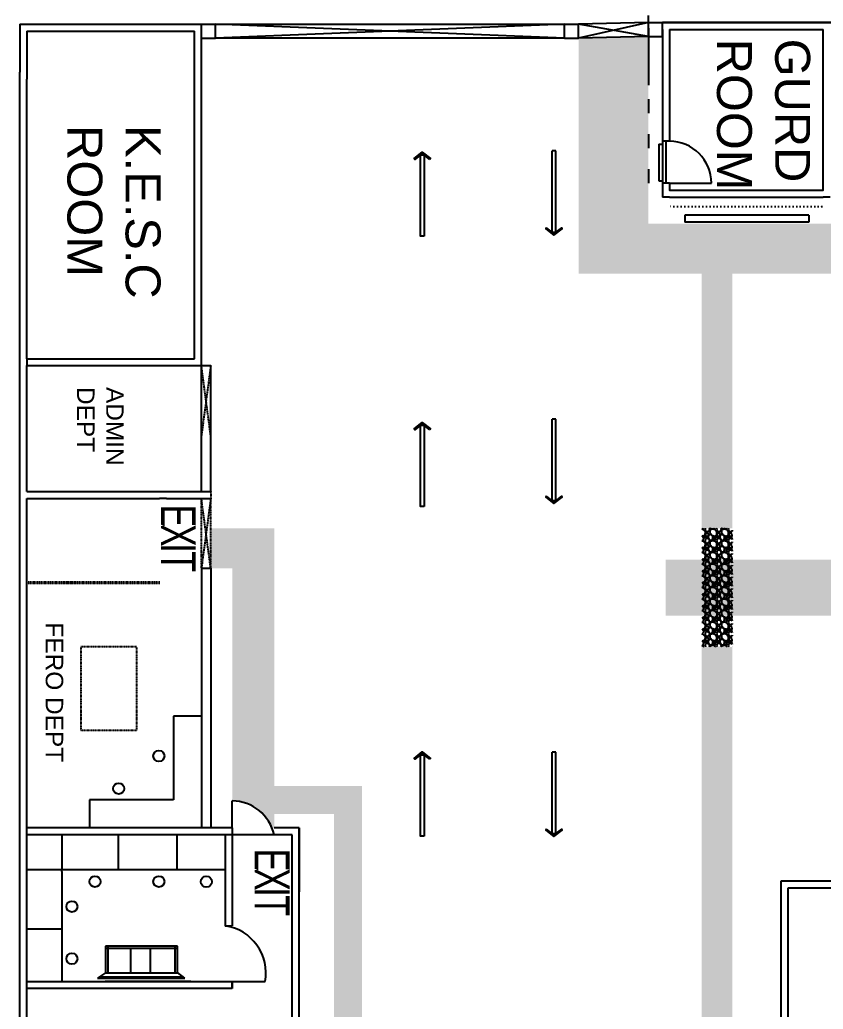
# Model space of a CAD drawing. Header units: inches. Extents: x 8624 to 20537, y 780 to 7738.
# Drawn here: x 8624 to 9314, y 6308 to 7158 of the extents above; entities that cross this region are included whole.
import ezdxf

# ---------------------------------------------------------------- set-up
doc = ezdxf.new("R2010")
doc.units = ezdxf.units.IN
doc.header["$MEASUREMENT"] = 0
for name, pattern in [('ACAD_ISO03W100', [30, 12, -18]), ('ACAD_ISO07W100', [3, 0, -3]), ('HIDDEN2', [0.1875, 0.125, -0.0625])]:
    doc.linetypes.add(name, pattern=pattern)
doc.styles.get("Standard").update_dxf_attribs({"font": 'arial.ttf'})
pattern_1 = [(138.012787504, (7853.921199947056, 5653.37416269248), (-90.00000000000001, 80.00000000000064), [1.34536, -133.190880470737]), (94.96974072799995, (7852.921199947056, 5654.27416269248), (10.00000000000033, -119.9999999999997), [2.308679999999999, -228.5592476122999]), (42.51044707799997, (7852.721199947056, 5656.574162692479), (-109.9999999999987, -100.0000000000012), [1.62788, -161.1603259609969]), (177.273689006, (7850.221199947056, 5660.474162692479), (200.0000000000002, -10.00000000000028), [2.102379999999997, -208.1355804162898]), (202.833654178, (7848.121199947056, 5660.574162692479), (120.0000000000003, 49.99999999999986), [2.061549999999999, -204.0937312808829]), (267.2736890059999, (7846.221199947056, 5659.77416269248), (10.00000000000029, 200.0000000000002), [2.102379999999998, -208.1355804162899]), (307.6942404667, (7846.121199947056, 5657.67416269248), (-99.9999999999997, 130), [2.78029, -275.24848548916]), (342.2553283749, (7847.821199947056, 5655.474162692479), (220, -70.00000000000031), [2.624879999999998, -259.8632149681337]), (31.42956561499999, (7850.321199947056, 5654.67416269248), (129.9999999999999, 80.00000000000017), [2.1095, -208.84073109729]), (85.23635830900004, (7852.121199947056, 5655.77416269248), (-10.0000000000004, -109.9999999999998), [2.40832, -118.007625787923]), (132.3974377979999, (7852.321199947056, 5658.17416269248), (-109.9999999999997, 119.9999999999996), [3.11448, -308.333750047949]), (48.81407483399999, (7850.121199947056, 5650.574162692479), (60.00000000000001, 70.00000000000031), [1.063009999999999, -105.238448127347]), (81.46923438999998, (7850.821199947056, 5651.37416269248), (-19.99999999999998, -130), [2.02237, -200.21511416157]), (135, (7851.121199947056, 5653.37416269248), (-9.999999999999329, 2.947193223346063e-15), [1.41421, -12.727925623731]), (113.198590514, (7852.321199947056, 5654.074162692479), (19.99999999999974, -49.9999999999999), [0.7615799999999998, -75.39615105863898]), (201.801409486, (7852.021199947057, 5654.77416269248), (30.00000000000103, 9.999999999996835), [1.07703, -52.774618071345]), (300.9637565321, (7851.021199947057, 5654.37416269248), (19.99999999999979, -30.00000000000053), [1.74929, -56.56022894845299]), (71.56505117700002, (7851.921199947056, 5652.87416269248), (-9.99999999999977, -20.00000000000011), [1.264909999999999, -30.35786660168398]), (286.389540334, (7852.021199947057, 5660.574162692479), (30.00000000000042, -99.99999999999966), [1.771999999999999, -175.4284514666939]), (340.3461759418999, (7852.521199947057, 5658.87416269248), (-110.0000000000339, 40.00000000001223), [1.48661, -147.17407747319]), (203.1985905139999, (7853.921199947056, 5652.87416269248), (49.99999999999992, 19.99999999999969), [1.52315, -74.634581058639]), (253.610459666, (7852.521199947057, 5652.27416269248), (30.00000000000045, 99.99999999999966), [1.771999999999999, -175.4284514666898]), (249.44395478, (7845.821199947056, 5660.574162692479), (20.00000000000026, 50.00000000000036), [1.708799999999999, -83.73123745317494]), (204.775140569, (7845.221199947056, 5658.974162692479), (110, 50.00000000000004), [1.43178, -141.74643063276]), (336.8014094864, (7843.921199947056, 5652.77416269248), (49.99999999999969, -19.99999999999982), [1.52315, -74.634581058639]), (287.3540246362999, (7845.321199947056, 5652.17416269248), (-39.99999999999961, 129.9999999999998), [1.67631, -165.9542361424]), (339.4439547804, (7843.921199947056, 5657.67416269248), (-49.99999999999954, 20.00000000000008), [0.8543999999999994, -84.58563745317491]), (11.30993247399996, (7843.921199947056, 5653.37416269248), (40.00000000000013, 9.99999999999963), [0.5098999999999999, -50.480295135928]), (75.96375653200002, (7844.421199947056, 5653.474162692479), (-10.00000000000002, -29.99999999999958), [2.06155, -39.169506256177]), (96.00900595699991, (7844.921199947056, 5655.474162692479), (9.999999999999813, -100.0000000000005), [1.9105, -189.139231745428]), (213.690067526, (7850.121199947056, 5654.37416269248), (19.99999999999986, 9.999999999999869), [1.442219999999999, -34.61329275463996]), (263.1572265869999, (7848.921199947056, 5653.574162692479), (-20.00000000000056, -170.0000000000001), [2.51794, -249.275626240283]), (330.9453959008999, (7848.621199947056, 5651.074162692479), (-69.99999999999976, 39.99999999999977), [1.02956, -101.92674140987]), (360, (7849.521199947057, 5650.574162692479), (10, 9.999999999999996), [0.6, -9.399999999999999]), (30.25643716399998, (7845.221199947056, 5655.67416269248), (-70.0000000000001, -40.00000000000007), [1.38924, -137.535199894498]), (318.0127875042, (7846.421199947056, 5656.37416269248), (89.99999999999973, -80.00000000000001), [2.69072, -131.845520470737]), (270, (7848.421199947056, 5654.574162692479), (9.999999999999998, -10), [2.6, -7.4]), (235.304846469, (7848.421199947056, 5651.974162692479), (-69.99999999999827, -100.0000000000014), [1.581139999999999, -156.5327430084198]), (164.054604099, (7847.521199947057, 5650.67416269248), (-40.00000000000004, 10.00000000000038), [1.45602, -71.345078892805]), (117.645975364, (7846.121199947056, 5651.074162692479), (-100.0000000000005, 189.9999999999995), [2.370649999999999, -234.6947418225939]), (85.42607873999998, (7845.021199947057, 5653.17416269248), (10.00000000000004, 129.9999999999995), [2.507989999999999, -248.2907340796889])]

msp = doc.modelspace()

# ---------------------------------------------------------------- hatches: boundary and pattern name
h = msp.add_hatch()
h.set_pattern_fill('GRAVEL', color=4, scale=10, angle=-90.00000000000001)
h.set_pattern_definition(pattern_1)
h.paths.add_polyline_path([(9209.281847044615, 6940.074162692479), (9209.281847044615, 6721.459532345283), (9235.534243011462, 6721.459532345283), (9235.534243011462, 6940.074162692479), (9399.487412523747, 6940.074162692479), (9950.108220559941, 6940.074162692479), (9950.108220559941, 6983.074162692479), (9333.841028453011, 6983.074162692479), (9173.921199947057, 6983.074162692479), (9163.534243011462, 6983.074162692479), (9163.534243011462, 7143.822526765067), (9103.534243011462, 7142.420598307721), (9103.534243011462, 6957.577415859618), (9103.534243011462, 6940.074162692479), (9140.421199947057, 6940.074162692479)])
h = msp.add_hatch()
h.set_pattern_fill('GRAVEL', color=4, scale=10, angle=-90.00000000000001)
h.set_pattern_definition(pattern_1)
edge = h.paths.add_edge_path()
edge.add_line((8842.034243011462, 6721.459532345283), (8787.534243011465, 6721.459532345283))
edge.add_line((8787.534243011465, 6721.459532345283), (8787.534243011465, 6687.057603887935))
edge.add_line((8787.534243011465, 6687.057603887935), (8806.034243011462, 6687.057603887935))
edge.add_line((8806.034243011462, 6687.057603887935), (8806.034243011462, 6487.285587712609))
edge.add_arc((8805.43314494532, 6449.760691839259), 37.5297099534608, 22.39248914382688, 89.08227761467401, ccw=False)
edge.add_line((8840.132963893886, 6464.057603887935), (8842.034243011462, 6464.057603887935))
edge.add_line((8842.034243011462, 6464.057603887935), (8842.034243011462, 6476.057603887935))
edge.add_line((8842.034243011462, 6476.057603887935), (8893.534243011462, 6476.057603887935))
edge.add_line((8893.534243011462, 6476.057603887935), (8893.534243011462, 5855.641579583042))
edge.add_line((8893.534243011462, 5855.641579583042), (8868.534243011462, 5855.641579583042))
edge.add_line((8868.534243011462, 5855.641579583042), (8868.534243011462, 5772.624373153691))
edge.add_line((8868.534243011462, 5772.624373153691), (8893.534243011462, 5772.624373153691))
edge.add_line((8893.534243011462, 5772.624373153691), (8893.534243011462, 5466.057603887935))
edge.add_line((8893.534243011462, 5466.057603887935), (8866.421199947057, 5466.057603887935))
edge.add_line((8866.421199947057, 5466.057603887935), (8866.421199947057, 5382.057603887935))
edge.add_line((8866.421199947057, 5382.057603887935), (8893.534243011462, 5382.057603887935))
edge.add_line((8893.534243011462, 5382.057603887935), (8893.534243011462, 5223.057603887935))
edge.add_line((8893.534243011462, 5223.057603887935), (8868.421199947057, 5223.057603887935))
edge.add_line((8868.421199947057, 5223.057603887935), (8868.421199947057, 5175.057603887935))
edge.add_line((8868.421199947057, 5175.057603887935), (8914.147980951675, 5175.057603887935))
edge.add_line((8914.147980951675, 5175.057603887935), (8927.579471422849, 5143.781784602454))
edge.add_line((8927.579471422847, 5143.781784602455), (8891.78454514266, 5093.535223818095))
edge.add_line((8891.784545142662, 5093.535223818095), (8925.274882657197, 5060.044886303559))
edge.add_line((8925.274882657195, 5060.044886303558), (8965.114380798237, 5117.310309437747))
edge.add_line((8965.114380798237, 5117.310309437747), (9154.111145900808, 4984.020439903569))
edge.add_line((9154.111145900808, 4984.020439903568), (9154.111145900808, 4262.542885262174))
edge.add_line((9154.111145900808, 4262.542885262175), (9114.421199947055, 4262.542885262175))
edge.add_line((9114.421199947057, 4262.542885262175), (9114.421199947057, 4238.542885262175))
edge.add_line((9114.421199947057, 4238.542885262175), (9154.11114590081, 4238.542885262175))
edge.add_line((9154.111145900808, 4238.542885262175), (9154.111145900808, 4215.574162692481))
edge.add_line((9154.11114590081, 4215.574162692481), (9178.11114590081, 4215.574162692481))
edge.add_line((9178.11114590081, 4215.574162692479), (9178.111145900808, 4996.462616370778))
edge.add_line((9178.111145900808, 4996.462616370778), (8941.5047401565, 5163.329160015024))
edge.add_line((8941.504740156503, 5163.329160015024), (8917.534243011463, 5223.057603887935))
edge.add_line((8917.534243011462, 5223.057603887935), (8917.534243011462, 6500.074162692479))
edge.add_line((8917.534243011462, 6500.074162692479), (8893.534243011462, 6500.074162692479))
edge.add_line((8893.534243011462, 6500.074162692479), (8893.534243011462, 6500.057603887935))
edge.add_line((8893.534243011462, 6500.057603887935), (8842.034243011462, 6500.057603887935))
edge.add_line((8842.034243011462, 6500.057603887935), (8842.034243011462, 6721.459532345282))
h = msp.add_hatch()
h.set_pattern_fill('GRAVEL', color=4, scale=10, angle=-90.00000000000001)
h.set_pattern_definition(pattern_1)
h.paths.add_polyline_path([(9235.534243011462, 6619.459532345283), (9235.534243011462, 6721.459532345283), (9209.281847044615, 6721.459532345283), (9209.281847044615, 6619.459532345283)])
h = msp.add_hatch()
h.set_pattern_fill('GRAVEL', color=4, scale=10, angle=-90.00000000000001)
h.set_pattern_definition([(138.012787504, (7853.921199947057, 11021.75953234528), (-90.00000000000001, 80.00000000000064), [1.34536, -133.190880470737]), (94.96974072799995, (7852.921199947057, 11022.65953234528), (10.00000000000033, -119.9999999999997), [2.308679999999999, -228.5592476122999]), (42.51044707799997, (7852.721199947057, 11024.95953234528), (-109.9999999999987, -100.0000000000012), [1.62788, -161.1603259609969]), (177.273689006, (7850.221199947057, 11028.85953234528), (200.0000000000002, -10.00000000000028), [2.102379999999998, -208.1355804162899]), (202.833654178, (7848.121199947057, 11028.95953234528), (120.0000000000003, 49.99999999999986), [2.061549999999999, -204.093731280883]), (267.2736890059999, (7846.221199947057, 11028.15953234528), (10.00000000000029, 200.0000000000002), [2.102379999999999, -208.1355804162899]), (307.6942404667, (7846.121199947057, 11026.05953234528), (-99.9999999999997, 130), [2.78029, -275.24848548916]), (342.2553283749, (7847.821199947057, 11023.85953234528), (220, -70.00000000000031), [2.624879999999999, -259.8632149681338]), (31.42956561499999, (7850.321199947057, 11023.05953234528), (129.9999999999999, 80.00000000000017), [2.1095, -208.84073109729]), (85.23635830900004, (7852.121199947057, 11024.15953234528), (-10.0000000000004, -109.9999999999998), [2.40832, -118.007625787923]), (132.3974377979999, (7852.321199947057, 11026.55953234528), (-109.9999999999997, 119.9999999999996), [3.11448, -308.333750047949]), (48.81407483399999, (7850.121199947057, 11018.95953234528), (60.00000000000001, 70.00000000000031), [1.06301, -105.238448127347]), (81.46923438999998, (7850.821199947057, 11019.75953234528), (-19.99999999999998, -130), [2.02237, -200.21511416157]), (135, (7851.121199947057, 11021.75953234528), (-9.999999999999329, 2.947193223346063e-15), [1.41421, -12.727925623731]), (113.198590514, (7852.321199947057, 11022.45953234528), (19.99999999999974, -49.9999999999999), [0.7615799999999998, -75.39615105863898]), (201.801409486, (7852.021199947058, 11023.15953234528), (30.00000000000103, 9.999999999996835), [1.07703, -52.774618071345]), (300.9637565321, (7851.021199947058, 11022.75953234528), (19.99999999999979, -30.00000000000053), [1.74929, -56.56022894845299]), (71.56505117700002, (7851.921199947057, 11021.25953234528), (-9.99999999999977, -20.00000000000011), [1.26491, -30.35786660168399]), (286.389540334, (7852.021199947058, 11028.95953234528), (30.00000000000042, -99.99999999999966), [1.771999999999999, -175.4284514666939]), (340.3461759418999, (7852.521199947058, 11027.25953234528), (-110.0000000000339, 40.00000000001223), [1.48661, -147.17407747319]), (203.1985905139999, (7853.921199947057, 11021.25953234528), (49.99999999999992, 19.99999999999969), [1.52315, -74.634581058639]), (253.610459666, (7852.521199947058, 11020.65953234528), (30.00000000000045, 99.99999999999966), [1.771999999999999, -175.4284514666899]), (249.44395478, (7845.821199947057, 11028.95953234528), (20.00000000000026, 50.00000000000036), [1.708799999999999, -83.73123745317496]), (204.775140569, (7845.221199947057, 11027.35953234528), (110, 50.00000000000004), [1.43178, -141.74643063276]), (336.8014094864, (7843.921199947057, 11021.15953234528), (49.99999999999969, -19.99999999999982), [1.52315, -74.634581058639]), (287.3540246362999, (7845.321199947057, 11020.55953234528), (-39.99999999999961, 129.9999999999998), [1.67631, -165.9542361424]), (339.4439547804, (7843.921199947057, 11026.05953234528), (-49.99999999999954, 20.00000000000008), [0.8543999999999995, -84.58563745317493]), (11.30993247399996, (7843.921199947057, 11021.75953234528), (40.00000000000013, 9.99999999999963), [0.5098999999999999, -50.480295135928]), (75.96375653200002, (7844.421199947057, 11021.85953234528), (-10.00000000000002, -29.99999999999958), [2.06155, -39.169506256177]), (96.00900595699991, (7844.921199947057, 11023.85953234528), (9.999999999999813, -100.0000000000005), [1.9105, -189.139231745428]), (213.690067526, (7850.121199947057, 11022.75953234528), (19.99999999999986, 9.999999999999869), [1.442219999999999, -34.61329275463997]), (263.1572265869999, (7848.921199947057, 11021.95953234528), (-20.00000000000056, -170.0000000000001), [2.51794, -249.275626240283]), (330.9453959008999, (7848.621199947057, 11019.45953234528), (-69.99999999999976, 39.99999999999977), [1.02956, -101.92674140987]), (360, (7849.521199947058, 11018.95953234528), (10, 9.999999999999996), [0.6, -9.399999999999999]), (30.25643716399998, (7845.221199947057, 11024.05953234528), (-70.0000000000001, -40.00000000000007), [1.38924, -137.535199894498]), (318.0127875042, (7846.421199947057, 11024.75953234528), (89.99999999999973, -80.00000000000001), [2.69072, -131.845520470737]), (270, (7848.421199947057, 11022.95953234528), (9.999999999999998, -10), [2.6, -7.4]), (235.304846469, (7848.421199947057, 11020.35953234528), (-69.99999999999827, -100.0000000000014), [1.581139999999999, -156.5327430084199]), (164.054604099, (7847.521199947058, 11019.05953234528), (-40.00000000000004, 10.00000000000038), [1.45602, -71.345078892805]), (117.645975364, (7846.121199947057, 11019.45953234528), (-100.0000000000005, 189.9999999999995), [2.370649999999999, -234.6947418225939]), (85.42607873999998, (7845.021199947058, 11021.55953234528), (10.00000000000004, 129.9999999999995), [2.507989999999999, -248.2907340796889])])
h.paths.add_polyline_path([(9404.119665130525, 6646.459532345283), (9404.119665130525, 6694.459532345283), (9178.421199947057, 6694.459532345283), (9178.421199947057, 6646.459532345283)])
h = msp.add_hatch()
h.set_pattern_fill('GRAVEL', color=4, scale=10, angle=-90.00000000000001)
h.set_pattern_definition(pattern_1)
h.paths.add_polyline_path([(9235.534243011462, 5908.459532345283), (9235.534243011462, 6598.459532345283), (9235.534243011462, 6619.459532345283), (9209.281847044615, 6619.459532345283), (9209.281847044615, 5908.459532345283)])

# ---------------------------------------------------------------- linework, layer by layer
at = {"color": 2, "linetype": 'ACAD_ISO03W100'}
msp.add_line((8779.534243011463, 7107.057603887935), (8779.534243011463, 7678.534825543024), dxfattribs=at)
at = {"color": 1}
for p, q in [((9163.534243011462, 7155.822526765067), (9103.534243011462, 7154.420598307719)), ((9163.534243011458, 7155.822526765067), (9103.534243011458, 7142.420598307721)), ((9091.534243011462, 7154.420598307719), (8791.534243011463, 7142.420598307721)), ((9091.534243011462, 7142.420598307721), (8791.534243011463, 7154.420598307719)), ((8791.534243011463, 7154.420598307719), (9091.534243011462, 7154.420598307719)), ((9163.534243011458, 7143.822526765067), (9103.534243011462, 7154.420598307719)), ((9091.534243011462, 7142.420598307721), (8791.534243011463, 7142.420598307721)), ((9163.534243011458, 7143.822526765067), (9103.534243011462, 7142.420598307721)), ((9181.534243011462, 7017.822526765067), (9217.534243011462, 7017.822526765067)), ((8806.034243011462, 6464.057603887935), (8806.034243011462, 6487.285587712609)), ((8842.034243011465, 6458.057603887924), (8806.034243011462, 6458.057603887935)), ((8806.034243011462, 6332.057603887935), (8834.346532151318, 6332.057603887935))]:
    msp.add_line(p, q, dxfattribs=at)
for p, q in [((9163.534243011458, 7149.822526765069), (9163.534243011462, 7161.822526765067)), ((9163.534243011462, 7155.822526765067), (9175.534243011462, 7155.822526765067)), ((9163.534243011462, 7143.822526765067), (9163.534243011462, 7155.822526765067)), ((10573.53424301146, 7155.822526765066), (9175.534243011462, 7155.822526765067)), ((9175.534243011462, 7143.822526765067), (9175.534243011462, 7155.822526765067)), ((8629.534243011463, 7148.420598307719), (8773.534243011463, 7148.420598307719)), ((8629.534243011463, 7148.420598307719), (8629.534243011463, 7107.057603887935)), ((8773.534243011463, 7107.057603887935), (8773.534243011463, 7148.420598307719)), ((8779.534243011462, 7142.420598307721), (8779.534243011463, 7154.420598307719)), ((8779.534243011463, 7154.420598307719), (8791.534243011463, 7154.420598307719)), ((8779.534243011463, 7113.057603887935), (8779.534243011463, 7148.420598307719)), ((8791.534243011463, 7142.420598307721), (8791.534243011463, 7154.420598307719)), ((9091.534243011462, 7142.420598307721), (9091.534243011462, 7154.420598307719)), ((9091.534243011462, 7154.420598307719), (9103.534243011462, 7154.420598307719)), ((9103.534243011462, 7149.822526765069), (9103.534243011462, 7154.420598307721)), ((9103.534243011462, 7142.420598307721), (9103.534243011462, 7154.420598307719)), ((9163.534243011462, 7150.822526765067), (9163.534243011462, 7148.822526765067)), ((8779.534243011463, 7142.420598307721), (8791.534243011462, 7142.420598307721)), ((9091.534243011462, 7142.420598307721), (9103.534243011458, 7142.420598307721)), ((9163.534243011462, 7143.822526765067), (9175.534243011458, 7143.822526765067)), ((8779.534243011465, 6861.057603887935), (8779.534243011463, 7113.057603887935)), ((8629.534243011463, 6867.057603887935), (8629.534243011463, 7107.057603887935)), ((8773.534243011463, 6867.057603887935), (8773.534243011463, 7107.057603887935)), ((8773.534243011465, 6867.057603887935), (8773.534243011463, 7107.057603887935)), ((9181.534243011462, 7053.822526765067), (9175.534243011462, 7053.822526765067)), ((9080.876761122281, 6975.659216227376), (9080.876761122281, 7045.570083322045)), ((9083.876761122281, 7045.570083322045), (9080.876761122281, 7045.570083322045)), ((9083.876761122281, 6975.659216227376), (9083.876761122281, 7045.570083322045)), ((9175.534243011462, 7017.822526765067), (9175.534243011462, 7005.822526765067)), ((9181.534243011462, 7017.822526765067), (9175.534243011462, 7017.822526765067)), ((9181.534243011462, 7005.822526765067), (9313.534243011462, 7005.822526765067)), ((9080.876761122281, 6975.659216227376), (9083.876761122281, 6975.659216227376)), ((8629.534243011463, 6867.057603887935), (8761.534243011462, 6867.057603887934)), ((8629.534243011463, 6867.057603887935), (8629.534243011463, 6861.057603887935)), ((8761.534243011462, 6867.057603887935), (8773.534243011462, 6867.057603887935)), ((8629.534243011463, 6753.057603887935), (8629.534243011465, 6861.057603887935)), ((8629.534243011463, 6861.057603887935), (8761.534243011462, 6861.057603887934)), ((8761.534243011462, 6861.057603887935), (8779.534243011465, 6861.057603887935)), ((8779.534243011465, 6861.057603887935), (8787.534243011465, 6861.057603887936)), ((8779.534243011465, 6753.057603887935), (8779.534243011465, 6861.057603887935)), ((8787.534243011465, 6753.057603887935), (8787.534243011465, 6861.057603887935)), ((9080.876761122281, 6745.110858435934), (9080.876761122281, 6815.021725530603)), ((9083.876761122281, 6815.021725530603), (9080.876761122281, 6815.021725530603)), ((9083.876761122281, 6745.110858435934), (9083.876761122281, 6815.021725530603)), ((8629.534243011463, 6753.057603887935), (8779.534243011465, 6753.057603887935)), ((8629.534243011462, 5484.057603887935), (8629.534243011465, 6747.057603887935)), ((8629.534243011463, 6747.057603887935), (8743.534243011463, 6747.057603887935)), ((8749.534243011463, 6747.057603887935), (8743.534243011463, 6747.057603887935)), ((8749.534243011463, 6747.057603887935), (8779.534243011465, 6747.057603887935)), ((9080.876761122281, 6745.110858435934), (9083.876761122281, 6745.110858435934)), ((8779.534243011465, 6687.057603887935), (8779.534243011465, 6464.057603887935)), ((8787.534243011465, 6687.057603887935), (8787.534243011465, 6467.057603887935)), ((8779.534243011465, 6560.057603887935), (8755.534243011465, 6560.057603887935)), ((8755.534243011465, 6560.057603887935), (8755.534243011465, 6488.057603887935)), ((9080.876761122281, 6459.190643668409), (9080.876761122281, 6529.101510763079)), ((9083.876761122281, 6529.101510763079), (9080.876761122281, 6529.101510763079)), ((9083.876761122281, 6459.190643668409), (9083.876761122281, 6529.101510763079)), ((8755.534243011465, 6488.057603887935), (8683.534243011465, 6488.057603887935)), ((8683.534243011465, 6488.057603887935), (8683.534243011465, 6464.057603887935)), ((8806.034243011462, 6464.057603887935), (8629.534243011463, 6464.057603887935)), ((8863.534243011462, 6464.057603887935), (8842.034243011462, 6464.057603887935)), ((8863.534243011462, 5878.057603887935), (8863.534243011462, 6464.057603887935)), ((9080.876761122281, 6459.190643668409), (9083.876761122281, 6459.190643668409)), ((8806.034243011462, 6458.057603887935), (8629.534243011463, 6458.057603887935)), ((8857.534243011462, 6458.057603887935), (8842.034243011462, 6458.057603887935)), ((8857.534243011462, 5878.057603887935), (8857.534243011462, 6458.057603887935)), ((9277.534243011458, 5878.459532345281), (9277.534243011458, 6418.459532345283)), ((9277.534243011458, 6418.459532345283), (9406.826954070993, 6418.459532345283)), ((9283.534243011458, 5938.459532345283), (9283.534243011458, 6412.459532345283)), ((9283.534243011458, 6412.459532345283), (9520.534243011458, 6412.459532345283)), ((8800.034243011462, 6332.057603887935), (8806.034243011462, 6332.057603887935)), ((8806.034243011462, 6332.057603887935), (8806.034243011462, 6326.057603887935))]:
    msp.add_line(p, q)
at = {"color": 73}
for p, q in [((9175.534243011462, 7155.822526765067), (9874.53424301146, 7155.822526765067)), ((8623.534243011465, 7154.420598307719), (8779.534243011463, 7154.420598307719)), ((8623.534243011465, 7154.420598307719), (8623.534243011463, 7113.057603887934)), ((9181.534243011458, 7149.822526765067), (9313.534243011462, 7149.822526765067)), ((8623.534243011462, 3916.459532345285), (8623.534243011463, 7113.057603887934))]:
    msp.add_line(p, q, dxfattribs=at)
at = {"color": 0}
for p, q in [((9163.534243011458, 7149.822526765069), (9163.534243011458, 7101.822526765069)), ((9175.534243011462, 7053.822526765067), (9175.534243011462, 7017.822526765067)), ((9178.534243011462, 7053.822526765067), (9178.534243011462, 7017.822526765067)), ((9172.534243011462, 7051.318253807131), (9172.534243011462, 7019.763749142323)), ((9172.534243011462, 7051.318253807131), (9175.534243011462, 7051.318253807131)), ((9172.534243011462, 7019.763749142323), (9175.534243011462, 7019.763749142323)), ((9181.534243011462, 7005.822526765067), (9175.534243011462, 7005.822526765067)), ((9319.534243011462, 7005.822526765067), (9313.534243011462, 7005.822526765067)), ((9301.128651493587, 6990.197788651856), (9194.808512869142, 6990.197788651856)), ((9194.808512869142, 6990.197788651856), (9194.808512869142, 6984.197788651856)), ((9301.128651493587, 6990.197788651856), (9301.128651493587, 6984.197788651856)), ((9301.128651493587, 6984.197788651856), (9194.808512869142, 6984.197788651856)), ((8787.534243011465, 6467.057603887935), (8787.534243011465, 6464.057603887935)), ((8806.034243011462, 6464.057603887935), (8806.034243011462, 6458.057603887935)), ((8863.534243011462, 6464.057603887935), (8863.534243011462, 6409.066334583616)), ((8800.034243011462, 6458.057603887935), (8800.034243011462, 6380.057603887935)), ((8806.034243011462, 6458.057603887935), (8806.034243011462, 6380.057603887935)), ((8800.034243011462, 6380.057603887935), (8806.034243011462, 6380.057603887935)), ((8629.534243011463, 6326.057603887935), (8629.534243011463, 6332.057603887935)), ((8629.534243011463, 6332.057603887935), (8800.034243011462, 6332.057603887935)), ((8806.034243011462, 6326.057603887935), (8806.034243011462, 6332.057603887935)), ((8806.034243011462, 6326.057603887935), (8629.534243011463, 6326.057603887935))]:
    msp.add_line(p, q, dxfattribs=at)
at = {"color": 0, "linetype": 'ACAD_ISO03W100'}
for p, q in [((9163.534243011458, 7149.822526765069), (9163.534243011458, 7005.822526765067)), ((8779.534243011465, 6753.057603887935), (8787.534243011465, 6753.057603887935)), ((8779.534243011465, 6747.057603887935), (8787.534243011465, 6747.057603887935)), ((8779.534243011465, 6687.057603887935), (8787.534243011465, 6687.057603887935))]:
    msp.add_line(p, q, dxfattribs=at)
at = {"color": 0, "linetype": 'ACAD_ISO07W100'}
msp.add_line((9312.524191815231, 6997.609372181256), (9181.534243011462, 6997.609372181256), dxfattribs=at)
at = {"color": 114}
msp.add_line((9312.524191815231, 6997.609372181256), (9312.524191815231, 6998.175989538089), dxfattribs=at)
at = {"color": 1, "linetype": 'HIDDEN2'}
for p, q in [((8779.534243011465, 6801.057603887935), (8779.534243011465, 6861.057603887935)), ((8787.534243011465, 6861.057603887935), (8779.534243011465, 6801.057603887935)), ((8787.534243011465, 6801.057603887935), (8779.534243011465, 6861.057603887935)), ((8787.534243011465, 6801.057603887935), (8787.534243011465, 6861.057603887935)), ((8779.534243011465, 6687.057603887935), (8779.534243011465, 6747.057603887935)), ((8787.534243011465, 6747.057603887935), (8779.534243011465, 6687.057603887935)), ((8787.534243011465, 6687.057603887935), (8779.534243011465, 6747.057603887935)), ((8787.534243011465, 6687.057603887935), (8787.534243011465, 6747.057603887935)), ((8743.921199947057, 6675.057603887935), (8629.534243011465, 6675.057603887935)), ((8743.921199947057, 6674.057603887935), (8629.534243011465, 6674.057603887935)), ((8675.921199947057, 6619.574162692479), (8675.921199947057, 6547.574162692479)), ((8723.921199947057, 6619.574162692479), (8675.921199947057, 6619.574162692479)), ((8723.921199947057, 6619.574162692479), (8723.921199947057, 6547.574162692479)), ((8723.921199947057, 6547.574162692479), (8675.921199947057, 6547.574162692479))]:
    msp.add_line(p, q, dxfattribs=at)
at = {"color": 4, "linetype": 'HIDDEN2'}
msp.add_line((8787.534243011465, 6753.057603887935), (8787.534243011465, 6747.057603887935), dxfattribs=at)
at = {"color": 4}
for p, q in [((8659.534243011463, 6458.057603887935), (8659.534243011463, 6428.057603887935)), ((8708.17577719396, 6458.057603887935), (8708.17577719396, 6428.057603887935)), ((8758.285795740532, 6458.057603887935), (8758.285795740532, 6428.057603887935)), ((8659.534243011463, 6428.057603887935), (8629.534243011463, 6428.057603887935)), ((8800.034243011462, 6428.057603887935), (8659.534243011463, 6428.057603887935)), ((8659.534243011463, 6426.557315022816), (8659.534243011463, 6428.057603887935)), ((8659.534243011463, 6426.557315022816), (8659.534243011463, 6332.057603887935)), ((8659.534243011463, 6376.944669056454), (8629.534243011463, 6376.944669056454)), ((8759.069970547469, 6362.561257909951), (8697.203155488987, 6362.561257909951)), ((8697.203155488987, 6362.561257909951), (8697.203155488987, 6339.54115477718)), ((8759.069970547469, 6360.561257909951), (8697.203155488987, 6360.561257909951)), ((8699.203155488987, 6362.561257909951), (8699.203155488987, 6339.54115477718)), ((8718.60041829343, 6360.561257909951), (8718.60041829343, 6339.54115477718)), ((8735.591071647283, 6360.561257909951), (8735.591071647283, 6339.54115477718)), ((8757.069970547469, 6360.561257909951), (8757.069970547469, 6362.561257909951)), ((8757.069970547469, 6339.959689803345), (8757.069970547469, 6360.561257909951)), ((8759.069970547469, 6339.959689803345), (8759.069970547469, 6362.561257909951)), ((8697.203155488987, 6339.54115477718), (8690.299558414197, 6335.11773138386)), ((8697.203155488987, 6339.54115477718), (8759.069970547469, 6339.54115477718)), ((8757.069970547469, 6339.959689803345), (8757.069970547469, 6339.54115477718)), ((8765.377371823666, 6335.11773138386), (8759.069970547469, 6339.959689803345)), ((8690.299558414197, 6335.11773138386), (8765.377371823666, 6335.11773138386)), ((8691.860249413212, 6336.11773138386), (8764.074716837862, 6336.11773138386)), ((8770.35647998512, 6332.057603887935), (8696.785133007259, 6332.057603887935))]:
    msp.add_line(p, q, dxfattribs=at)
for points in [[(9175.534243011462, 7149.822526765069), (9175.534243011462, 7053.822526765067)], [(9181.534243011458, 7149.822526765067), (9181.534243011462, 7053.822526765067)], [(9181.534243011462, 7017.822526765067), (9181.534243011462, 7011.822526765067), (9313.534243011462, 7011.822526765067), (9313.534243011462, 7149.822526765067)]]:
    msp.add_lwpolyline(points)
for points in [[(8975.776422061183, 7038.220902716639), (8969.276422061183, 7043.220902716639), (8962.776422061183, 7038.220902716637), (8962.166711300331, 7039.013526705741), (8969.276422061179, 7044.482534983319), (8976.38613282203, 7039.013526705745)], [(8970.77642206119, 6972.138485669669), (8967.77642206119, 6972.138485669668), (8967.776422061183, 7042.049352764337), (8970.776422061183, 7042.049352764338)], [(9075.876761122281, 6979.487666275074), (9075.267050361432, 6978.69504228597), (9082.376761122281, 6973.226034008392), (9089.48647188313, 6978.69504228597), (9088.876761122281, 6979.487666275074), (9082.376761122281, 6974.487666275074)], [(8975.776422061183, 6806.043533460745), (8969.276422061183, 6811.043533460745), (8962.776422061183, 6806.043533460743), (8962.166711300331, 6806.836157449849), (8969.276422061179, 6812.305165727425), (8976.38613282203, 6806.83615744985)], [(8970.77642206119, 6739.961116413773), (8967.77642206119, 6739.961116413773), (8967.776422061183, 6809.871983508441), (8970.776422061183, 6809.871983508441)], [(9075.876761122281, 6748.939308483632), (9075.267050361432, 6748.146684494528), (9082.376761122281, 6742.67767621695), (9089.48647188313, 6748.146684494528), (9088.876761122281, 6748.939308483632), (9082.376761122281, 6743.939308483632)], [(8975.776422061183, 6522.972445350135), (8969.276422061183, 6527.972445350135), (8962.776422061183, 6522.972445350133), (8962.166711300331, 6523.765069339237), (8969.276422061179, 6529.234077616815), (8976.38613282203, 6523.765069339241)], [(8970.77642206119, 6456.890028303163), (8967.77642206119, 6456.890028303163), (8967.776422061183, 6526.800895397831), (8970.776422061183, 6526.800895397833)], [(9075.876761122281, 6463.019093716108), (9075.267050361432, 6462.226469727004), (9082.376761122281, 6456.757461449426), (9089.48647188313, 6462.226469727004), (9088.876761122281, 6463.019093716108), (9082.376761122281, 6458.019093716108)]]:
    msp.add_lwpolyline(points, close=True)
at = {"color": 0}
for centre in [(8742.983319013918, 6525.848213414385), (8708.514501753209, 6497.848213414385), (8688.101741949056, 6417.98586106943), (8742.983319013918, 6417.98586106943), (8783.73281874074, 6417.797045727713), (8668.287340922616, 6396.480831899044), (8668.287340922616, 6351.67611473376)]:
    msp.add_circle(centre, 4.743416490252568, dxfattribs=at)
at = {"color": 1}
for centre, radius, start, end in [((9181.534243011462, 7017.822526765067), 36, 0, 90), ((8805.43314494532, 6449.760691839259), 37.52970995346077, 12.77222994007951, 89.08227761466028), ((8793.680566855972, 6339.251858755504), 41.29743377622636, 349.9675527499587, 81.14980125021414)]:
    msp.add_arc(centre, radius, start, end, dxfattribs=at)

# ---------------------------------------------------------------- texts
at = {"color": 6, "attachment_point": 1, "rotation": 270}
for s, width, heights, insert, char_height in [('GURD\\PROOM', 221.2916322862984, [94.14607694834706], (9302.366174779481, 7141.898018524913), 30), ('K.E.S.C ROOM', 117.9325808094145, [0], (8744.42006611251, 7067.660969222861), 30), ('ADMIN DEPT', 117.9325808094145, [0], (8712.749900126226, 6842.719616590963), 15), ('{\\W0.7;\\T0.75;\\C1;EXIT}', 117.9325808094145, [0], (8774.7162344092, 6741.77739229846), 30), ('FERO DEPT', 117.9325808094145, [0], (8660.826129791785, 6640.460851033684), 15), ('{\\W0.7;\\T0.75;\\C1;EXIT}', 117.9325808094145, [0], (8855.2162344092, 6446.27739229846), 30)]:
    msp.add_mtext_dynamic_manual_height_columns(s, width=width, gutter_width=1, heights=heights, dxfattribs=dict(at, insert=insert, char_height=char_height))

doc.saveas('drawing.dxf')
